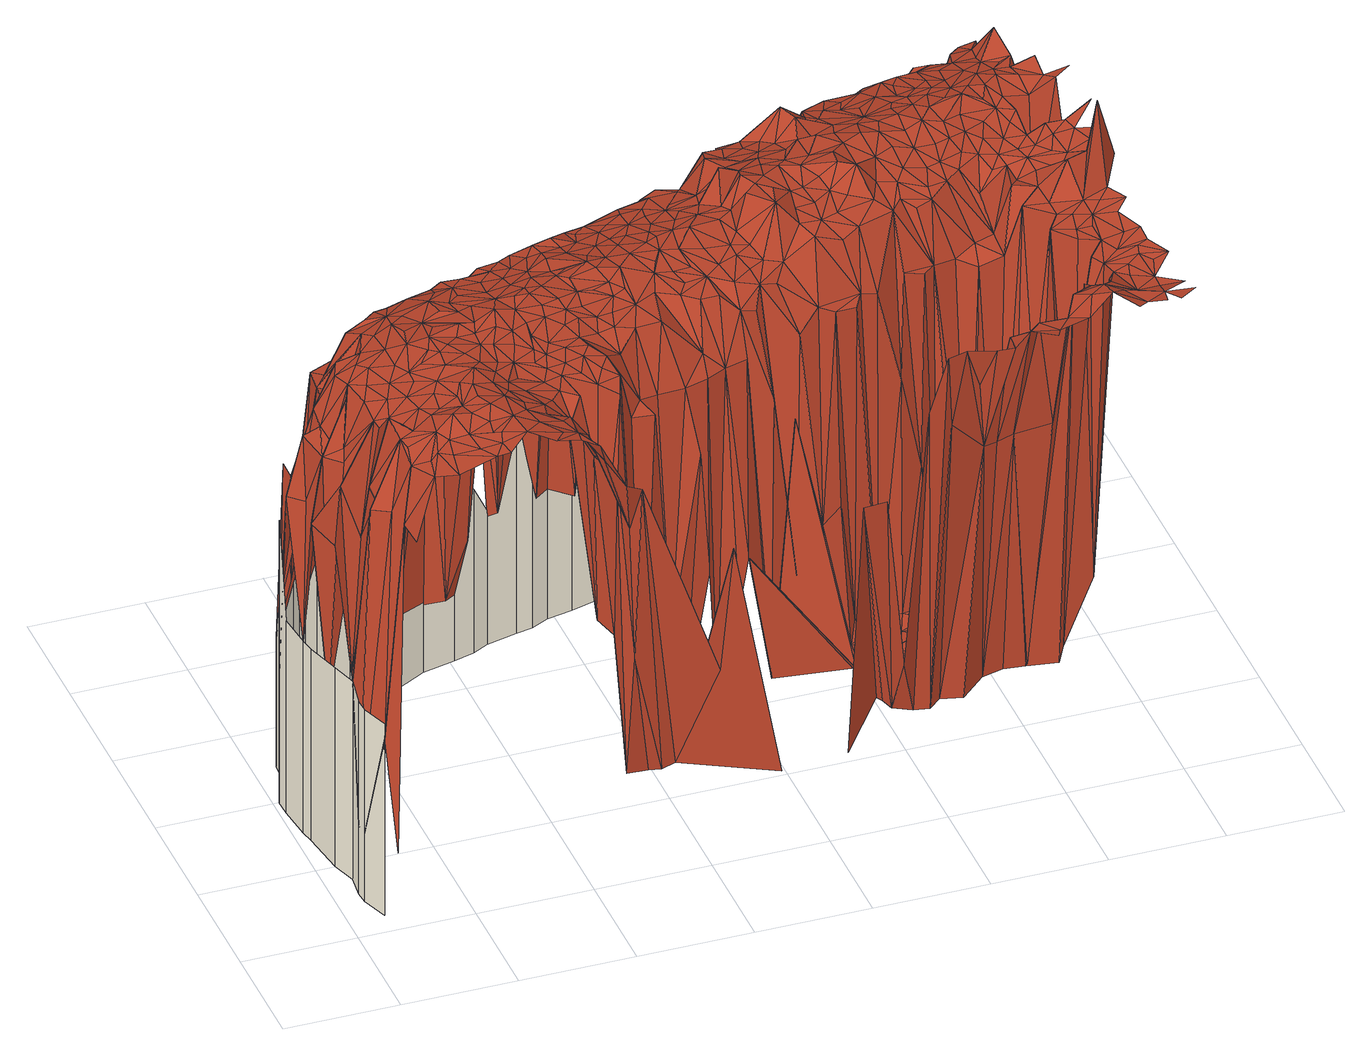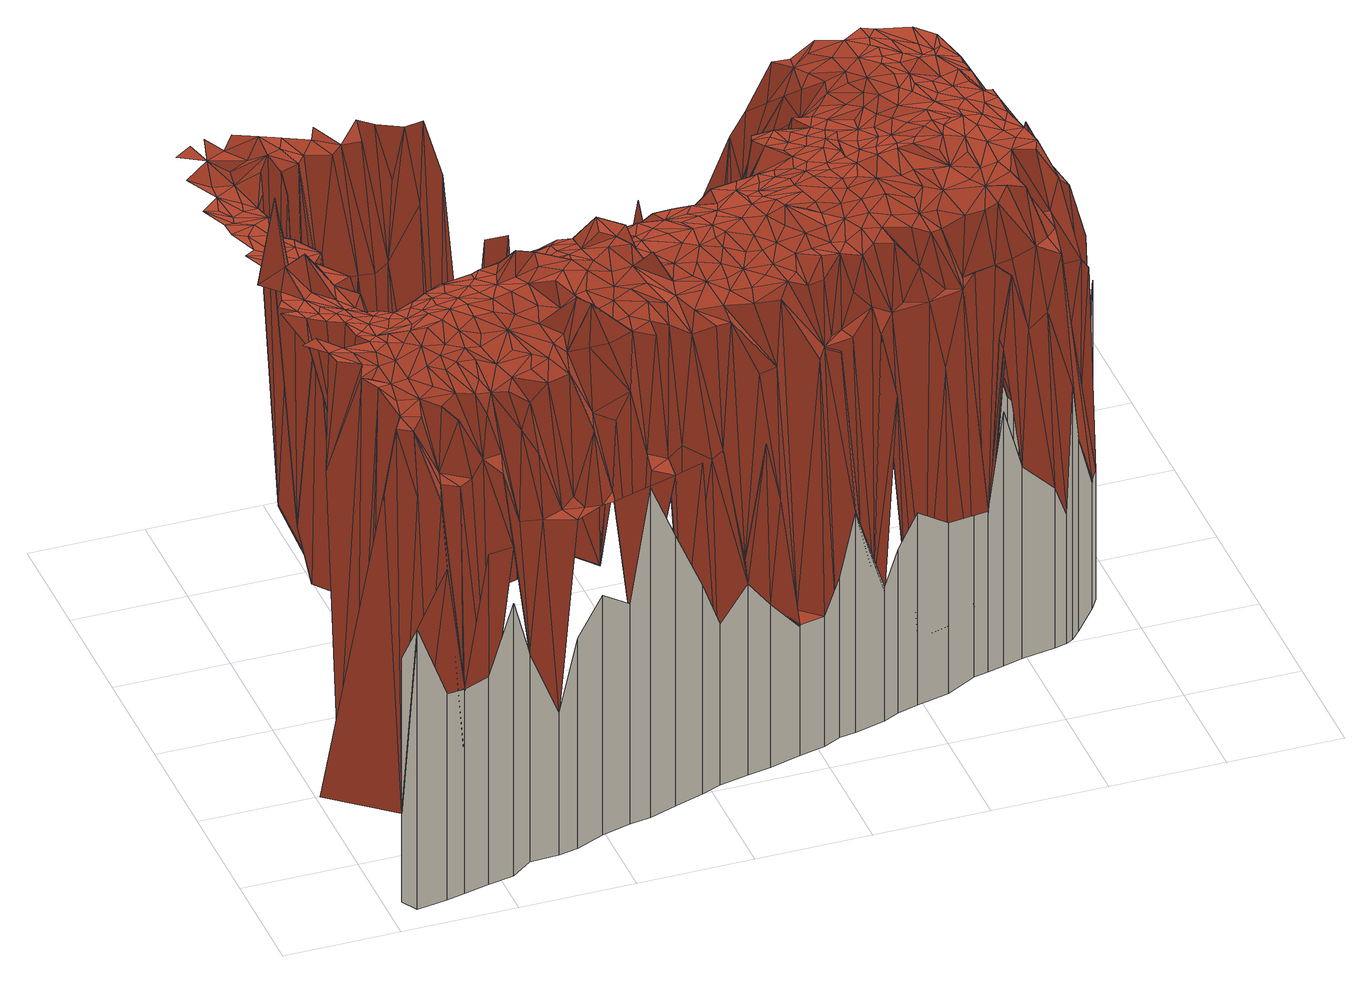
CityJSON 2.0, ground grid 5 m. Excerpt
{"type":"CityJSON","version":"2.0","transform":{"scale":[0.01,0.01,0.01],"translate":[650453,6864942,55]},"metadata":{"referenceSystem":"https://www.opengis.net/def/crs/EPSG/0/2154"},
"CityObjects":{
"building1":{"type":"Building","geometry":[{"type":"MultiSurface","lod":"2","boundaries":[[[0,1,2,3]],[[1,4,5,2]],[[6,7,8]],[[7,9,8]],[[4,10,11,5]],[[6,12,13]],[[10,14,15,11]],[[11,9,16]],[[11,17,18]],[[14,19,20,15]],[[7,6,13]],[[9,7,21]],[[22,23,18]],[[17,22,18]],[[9,21,16]],[[19,24,25,20]],[[26,17,11]],[[26,11,16]],[[23,22,27]],[[24,28,29,25]],[[23,30,31]],[[30,23,27]],[[32,33,31]],[[22,17,34]],[[28,35,36,29]],[[17,26,34]],[[30,32,31]],[[37,7,13]],[[7,37,21]],[[33,38,39]],[[40,41,13]],[[32,42,33]],[[43,30,27]],[[35,44,45,36]],[[26,46,34]],[[22,47,27]],[[42,38,33]],[[48,26,16]],[[21,48,16]],[[30,42,32]],[[47,22,34]],[[41,37,13]],[[26,48,46]],[[47,43,27]],[[30,43,49]],[[42,30,50]],[[37,48,21]],[[38,42,50]],[[44,51,52,45]],[[50,30,53]],[[38,54,55]],[[46,56,34]],[[54,38,57]],[[58,30,49]],[[30,58,53]],[[37,41,59]],[[43,47,49]],[[60,47,34]],[[38,50,57]],[[48,37,61]],[[56,60,34]],[[48,56,46]],[[41,62,59]],[[55,54,63]],[[51,64,65,52]],[[62,41,66]],[[67,50,53]],[[47,68,49]],[[37,69,61]],[[69,37,59]],[[60,56,47]],[[67,58,49]],[[58,67,53]],[[50,70,57]],[[55,63,65]],[[68,67,49]],[[69,48,61]],[[71,54,57]],[[56,48,72]],[[67,70,50]],[[54,73,63]],[[73,54,74]],[[64,75,76,65]],[[62,69,59]],[[77,62,66]],[[54,71,74]],[[72,48,69]],[[47,56,78]],[[56,72,79]],[[47,78,68]],[[70,80,57]],[[67,68,81]],[[80,71,57]],[[82,62,77]],[[63,83,65]],[[84,56,79]],[[65,83,85]],[[68,78,81]],[[82,69,62]],[[72,84,79]],[[70,67,86]],[[87,77,66]],[[71,73,74]],[[88,72,69]],[[56,89,78]],[[73,83,63]],[[90,67,81]],[[89,56,84]],[[88,84,72]],[[82,77,91]],[[78,92,81]],[[86,67,90]],[[71,83,73]],[[83,93,85]],[[80,70,94]],[[82,95,69]],[[75,96,97,76]],[[70,86,94]],[[77,87,91]],[[78,89,92]],[[95,88,69]],[[92,90,81]],[[71,80,94]],[[93,98,85]],[[99,82,91]],[[82,99,95]],[[71,100,83]],[[98,97,85]],[[84,88,101]],[[100,71,94]],[[83,98,93]],[[89,84,102]],[[89,103,92]],[[90,92,104]],[[105,86,90]],[[87,106,91]],[[106,99,91]],[[102,84,101]],[[107,88,95]],[[98,83,108]],[[88,107,101]],[[86,105,94]],[[95,99,109]],[[103,110,92]],[[106,87,111]],[[92,110,104]],[[100,112,83]],[[105,90,104]],[[83,112,108]],[[103,89,113]],[[96,114,115,97]],[[113,89,102]],[[99,106,116]],[[107,95,109]],[[112,100,94]],[[117,99,116]],[[99,117,118]],[[99,118,109]],[[119,102,101]],[[98,120,97]],[[107,119,101]],[[97,120,115]],[[121,98,108]],[[110,103,113]],[[105,122,94]],[[112,123,108]],[[122,112,94]],[[124,106,111]],[[114,125,126,115]],[[119,113,102]],[[123,121,108]],[[110,127,104]],[[121,120,98]],[[115,120,126]],[[128,107,109]],[[127,105,104]],[[106,124,116]],[[118,128,109]],[[119,107,129]],[[130,117,116]],[[118,117,130]],[[110,113,131]],[[113,119,129]],[[132,110,131]],[[107,128,133]],[[110,132,134]],[[120,135,126]],[[125,136,135,126]],[[123,137,121]],[[138,107,133]],[[127,110,134]],[[107,138,129]],[[139,122,105]],[[128,118,130]],[[124,130,116]],[[112,140,123]],[[127,139,105]],[[140,112,122]],[[120,121,141]],[[120,141,135]],[[142,132,131]],[[143,113,129]],[[123,140,137]],[[132,142,134]],[[128,144,133]],[[113,143,131]],[[137,145,121]],[[144,138,133]],[[144,128,130]],[[139,127,146]],[[147,127,134]],[[139,140,122]],[[138,143,129]],[[130,124,148]],[[141,121,149]],[[121,145,149]],[[142,147,134]],[[127,150,146]],[[140,145,137]],[[151,142,131]],[[138,144,152]],[[153,144,130]],[[136,154,155,135]],[[135,141,155]],[[156,124,157]],[[147,150,127]],[[153,130,148]],[[143,138,152]],[[147,142,158]],[[124,156,148]],[[150,139,146]],[[143,159,131]],[[140,139,160]],[[158,142,151]],[[159,151,131]],[[144,161,152]],[[162,141,149]],[[144,153,163]],[[139,150,160]],[[145,162,149]],[[145,140,164]],[[161,144,163]],[[147,158,165]],[[141,166,155]],[[150,147,167]],[[162,166,141]],[[168,143,152]],[[169,153,148]],[[161,170,152]],[[145,164,162]],[[168,159,143]],[[171,156,157]],[[167,147,172]],[[156,171,148]],[[170,168,152]],[[173,158,151]],[[153,174,163]],[[172,147,165]],[[175,171,157]],[[140,160,176]],[[174,161,163]],[[153,169,177]],[[158,173,165]],[[164,140,178]],[[150,167,172]],[[159,173,151]],[[174,153,177]],[[166,179,155]],[[171,169,148]],[[170,161,180]],[[160,150,176]],[[159,168,181]],[[161,174,180]],[[154,182,183,155]],[[162,184,166]],[[179,166,185]],[[173,159,181]],[[140,176,178]],[[166,184,185]],[[186,172,165]],[[187,168,170]],[[173,186,165]],[[164,188,162]],[[150,172,189]],[[171,175,190]],[[176,150,191]],[[177,169,192]],[[150,193,191]],[[169,171,192]],[[168,187,181]],[[187,170,194]],[[170,180,195]],[[174,196,180]],[[184,162,197]],[[184,179,185]],[[193,150,189]],[[198,173,181]],[[199,174,177]],[[188,164,178]],[[194,170,195]],[[172,186,189]],[[162,188,197]],[[199,177,192]],[[200,171,190]],[[171,201,192]],[[187,198,181]],[[193,176,191]],[[186,173,202]],[[182,203,204,183]],[[174,199,196]],[[179,184,204]],[[201,171,200]],[[173,198,202]],[[196,205,180]],[[187,194,195]],[[176,206,178]],[[180,205,195]],[[193,207,176]],[[201,199,192]],[[198,187,208]],[[209,184,197]],[[210,200,190]],[[189,186,211]],[[212,193,189]],[[184,209,204]],[[199,205,196]],[[188,209,197]],[[213,188,178]],[[186,202,211]],[[193,212,207]],[[206,213,178]],[[214,187,195]],[[199,201,215]],[[198,216,202]],[[207,217,176]],[[216,198,208]],[[187,214,218]],[[203,219,220,204]],[[212,189,211]],[[187,221,208]],[[217,206,176]],[[201,200,222]],[[221,187,218]],[[209,223,204]],[[213,209,188]],[[205,224,195]],[[205,199,225]],[[201,226,215]],[[200,210,222]],[[227,199,215]],[[224,214,195]],[[202,216,211]],[[217,207,228]],[[226,201,222]],[[199,227,225]],[[221,216,208]],[[212,229,207]],[[217,213,206]],[[224,205,225]],[[214,230,218]],[[207,229,228]],[[209,213,231]],[[230,221,218]],[[226,227,215]],[[229,212,211]],[[232,209,231]],[[210,233,222]],[[209,234,223]],[[213,217,231]],[[216,235,211]],[[214,224,236]],[[216,221,237]],[[230,214,236]],[[221,230,238]],[[227,239,225]],[[239,224,225]],[[240,217,228]],[[209,232,241]],[[242,226,222]],[[227,226,243]],[[221,238,237]],[[235,229,211]],[[235,216,237]],[[229,240,228]],[[233,242,222]],[[238,230,244]],[[217,245,231]],[[219,246,247,220]],[[224,248,236]],[[239,227,243]],[[226,242,249]],[[234,209,241]],[[250,232,231]],[[226,249,243]],[[224,239,251]],[[223,234,252]],[[248,224,251]],[[253,230,236]],[[230,253,244]],[[217,240,254]],[[245,217,254]],[[245,250,231]],[[229,235,255]],[[238,256,237]],[[232,250,241]],[[256,238,244]],[[256,235,237]],[[248,257,236]],[[240,229,258]],[[259,239,243]],[[257,253,236]],[[249,242,260]],[[257,248,251]],[[251,239,259]],[[249,261,243]],[[242,233,262]],[[235,263,255]],[[264,229,255]],[[253,265,244]],[[235,256,266]],[[240,267,254]],[[268,234,241]],[[234,268,252]],[[269,256,244]],[[270,250,245]],[[270,245,254]],[[263,235,266]],[[257,251,271]],[[229,264,258]],[[261,249,260]],[[267,240,258]],[[250,272,241]],[[253,257,273]],[[265,269,244]],[[242,262,260]],[[263,264,255]],[[251,274,271]],[[274,251,259]],[[275,259,243]],[[261,275,243]],[[265,253,273]],[[267,270,254]],[[250,270,276]],[[272,250,276]],[[277,257,271]],[[256,278,266]],[[233,279,262]],[[257,277,273]],[[268,280,252]],[[278,256,269]],[[281,268,241]],[[246,282,283,247]],[[275,261,260]],[[284,263,266]],[[274,277,271]],[[272,281,241]],[[264,263,285]],[[279,233,286]],[[277,265,273]],[[275,274,259]],[[264,287,258]],[[262,275,260]],[[265,288,269]],[[270,267,289]],[[290,267,258]],[[278,284,266]],[[270,291,276]],[[263,284,285]],[[288,278,269]],[[281,272,276]],[[287,264,285]],[[280,268,292]],[[268,281,292]],[[287,290,258]],[[274,275,293]],[[294,277,274]],[[291,270,289]],[[288,265,295]],[[291,281,276]],[[265,277,296]],[[279,275,262]],[[267,290,289]],[[294,274,293]],[[275,279,297]],[[265,296,295]],[[278,298,284]],[[278,288,299]],[[284,298,285]],[[300,287,285]],[[299,288,295]],[[278,299,301]],[[302,291,289]],[[277,294,303]],[[304,280,292]],[[298,278,301]],[[302,281,291]],[[305,279,286]],[[275,306,293]],[[290,287,307]],[[281,308,292]],[[277,303,296]],[[290,309,289]],[[282,310,311,283]],[[298,300,285]],[[307,287,300]],[[306,294,293]],[[312,281,302]],[[309,302,289]],[[296,313,295]],[[314,275,297]],[[313,299,295]],[[308,304,292]],[[281,312,308]],[[279,314,297]],[[290,307,315]],[[300,298,316]],[[303,294,306]],[[290,317,309]],[[275,314,306]],[[307,300,318]],[[299,313,319]],[[299,320,301]],[[320,298,301]],[[317,290,315]],[[312,302,321]],[[322,313,296]],[[303,322,296]],[[323,302,309]],[[312,324,308]],[[325,300,316]],[[324,304,308]],[[305,326,279]],[[298,327,316]],[[310,328,329,311]],[[320,299,319]],[[302,323,321]],[[298,320,330]],[[300,325,318]],[[314,303,306]],[[307,325,315]],[[317,323,309]],[[325,307,318]],[[327,298,330]],[[304,324,331]],[[314,279,332]],[[322,303,333]],[[313,334,319]],[[335,312,321]],[[303,314,333]],[[324,312,336]],[[337,317,315]],[[338,325,316]],[[334,313,322]],[[327,338,316]],[[320,327,330]],[[312,335,336]],[[325,337,315]],[[323,335,321]],[[323,317,339]],[[334,320,319]],[[317,337,339]],[[340,324,336]],[[279,341,332]],[[324,342,331]],[[343,322,333]],[[323,339,344]],[[327,320,345]],[[337,325,346]],[[320,334,345]],[[323,344,347]],[[314,348,333]],[[334,322,343]],[[335,323,349]],[[328,350,342,329]],[[351,325,338]],[[324,340,342]],[[338,327,352]],[[349,323,347]],[[325,351,346]],[[327,345,352]],[[339,337,353]],[[354,314,332]],[[348,343,333]],[[345,334,352]],[[344,339,353]],[[351,338,352]],[[355,337,346]],[[335,356,336]],[[356,340,336]],[[314,354,348]],[[342,340,357]],[[337,355,353]],[[334,343,358]],[[344,359,347]],[[356,335,349]],[[351,355,346]],[[359,344,353]],[[340,356,357]],[[356,349,347]],[[334,360,352]],[[341,354,332]],[[361,351,352]],[[356,342,357]],[[359,356,347]],[[360,334,358]],[[354,341,348]],[[350,362,363,342]],[[364,359,353]],[[365,343,348]],[[351,366,355]],[[356,367,342]],[[343,365,358]],[[366,351,361]],[[355,368,353]],[[360,361,352]],[[368,364,353]],[[348,341,369]],[[370,356,359]],[[370,359,364]],[[355,366,371]],[[356,372,367]],[[365,348,369]],[[368,355,371]],[[373,360,358]],[[341,374,369]],[[368,370,364]],[[365,373,358]],[[361,360,375]],[[362,376,377,363]],[[356,378,372]],[[367,372,377]],[[379,366,361]],[[356,370,378]],[[366,380,371]],[[360,373,381]],[[382,361,375]],[[370,368,383]],[[374,384,369]],[[360,382,375]],[[373,365,385]],[[366,379,380]],[[382,379,361]],[[384,365,369]],[[386,360,381]],[[387,368,371]],[[382,360,386]],[[372,388,377]],[[372,378,388]],[[389,384,374]],[[380,387,371]],[[365,384,385]],[[368,387,383]],[[390,370,383]],[[373,391,381]],[[391,373,385]],[[379,392,380]],[[379,382,393]],[[378,370,394]],[[382,386,395]],[[376,396,397,377]],[[388,398,377]],[[391,386,381]],[[392,387,380]],[[384,389,399]],[[385,384,400]],[[392,379,393]],[[378,401,388]],[[387,390,383]],[[370,390,394]],[[386,391,395]],[[402,382,395]],[[391,385,400]],[[382,403,393]],[[404,384,399]],[[401,378,394]],[[382,402,403]],[[387,392,405]],[[391,402,395]],[[388,406,398]],[[403,392,393]],[[384,407,400]],[[401,406,388]],[[407,384,404]],[[392,403,405]],[[387,405,408]],[[387,409,390]],[[407,391,400]],[[402,391,410]],[[409,387,408]],[[411,404,399]],[[390,409,394]],[[403,402,412]],[[406,401,413]],[[391,407,414]],[[415,402,410]],[[412,402,415]],[[398,406,416]],[[405,403,417]],[[391,414,410]],[[396,418,416,397]],[[419,401,394]],[[407,404,420]],[[405,421,408]],[[404,411,420]],[[401,422,413]],[[421,405,417]],[[421,409,408]],[[409,419,394]],[[416,406,423]],[[406,413,424]],[[407,425,414]],[[422,401,419]],[[426,407,420]],[[427,428,429]],[[403,412,430]],[[403,430,417]],[[414,431,410]],[[432,415,410]],[[407,426,433]],[[406,424,423]],[[432,412,415]],[[411,426,420]],[[425,407,433]],[[409,421,419]],[[434,411,399]],[[435,421,417]],[[413,422,424]],[[431,414,436]],[[431,432,410]],[[414,425,436]],[[430,435,417]],[[426,425,433]],[[437,438,429]],[[439,416,423]],[[426,411,440]],[[412,432,441]],[[430,412,441]],[[424,439,423]],[[411,442,440]],[[421,435,443]],[[418,444,439,416]],[[419,421,445]],[[421,446,445]],[[425,426,440]],[[422,419,445]],[[421,447,446]],[[448,434,399]],[[435,430,443]],[[449,427,429]],[[450,431,436]],[[438,449,429]],[[432,431,451]],[[425,450,436]],[[411,434,442]],[[422,452,424]],[[432,453,441]],[[439,424,454]],[[455,422,445]],[[438,437,456]],[[447,421,443]],[[453,432,451]],[[431,450,451]],[[452,422,455]],[[424,452,454]],[[457,425,440]],[[458,430,441]],[[459,425,457]],[[446,447,445]],[[430,460,443]],[[425,459,461]],[[450,425,461]],[[452,439,454]],[[453,458,441]],[[458,460,430]],[[442,462,440]],[[463,455,445]],[[458,453,464]],[[442,434,465]],[[463,452,455]],[[466,438,456]],[[467,453,451]],[[460,468,443]],[[462,442,465]],[[462,457,440]],[[450,467,451]],[[447,463,445]],[[439,452,469]],[[444,470,471,439]],[[472,466,456]],[[427,449,473]],[[453,467,464]],[[449,438,473]],[[459,457,474]],[[467,450,461]],[[460,458,475]],[[476,447,443]],[[427,477,448]],[[439,469,478]],[[461,459,474]],[[452,463,469]],[[438,466,473]],[[479,458,464]],[[468,476,443]],[[477,434,448]],[[434,480,465]],[[457,462,474]],[[463,447,481]],[[460,476,468]],[[458,479,475]],[[467,479,464]],[[472,482,466]],[[483,427,473]],[[476,460,475]],[[480,434,484]],[[477,427,483]],[[485,462,465]],[[434,477,484]],[[480,485,465]],[[466,482,473]],[[481,447,486]],[[447,476,486]],[[472,487,482]],[[467,461,488]],[[479,467,489]],[[469,463,490]],[[491,461,474]],[[462,485,492]],[[462,493,474]],[[479,494,475]],[[495,463,481]],[[482,496,473]],[[485,480,497]],[[493,462,492]],[[494,476,475]],[[461,491,488]],[[470,498,499,471]],[[482,487,500]],[[501,480,484]],[[496,483,473]],[[477,502,484]],[[469,503,478]],[[502,477,483]],[[463,495,490]],[[480,501,497]],[[467,504,489]],[[504,479,489]],[[482,500,505]],[[504,467,488]],[[506,481,486]],[[487,507,500]],[[496,482,505]],[[479,504,494]],[[508,495,481]],[[485,509,492]],[[503,510,478]],[[511,485,497]],[[502,501,484]],[[506,508,481]],[[476,494,512]],[[476,513,486]],[[503,469,490]],[[483,496,514]],[[509,493,492]],[[515,504,488]],[[511,509,485]],[[516,502,483]],[[491,517,488]],[[517,515,488]],[[493,518,474]],[[513,506,486]],[[495,508,519]],[[518,491,474]],[[516,483,514]],[[520,496,505]],[[513,476,512]],[[501,521,497]],[[521,511,497]],[[495,522,490]],[[504,523,494]],[[494,523,512]],[[496,520,514]],[[493,509,524]],[[500,525,505]],[[522,495,519]],[[502,526,501]],[[504,515,527]],[[507,525,500]],[[506,528,508]],[[522,503,490]],[[515,517,527]],[[508,529,519]],[[509,511,530]],[[531,520,505]],[[502,516,526]],[[532,517,491]],[[498,533,534,499]],[[510,503,535]],[[521,501,536]],[[537,522,519]],[[511,521,530]],[[518,493,524]],[[523,504,538]],[[507,539,540]],[[513,528,506]],[[538,504,527]],[[528,529,508]],[[525,531,505]],[[518,532,491]],[[523,541,512]],[[541,513,512]],[[520,542,514]],[[525,507,540]],[[509,543,524]],[[544,537,519]],[[503,522,535]],[[543,509,530]],[[522,537,545]],[[501,546,536]],[[526,546,501]],[[547,516,514]],[[548,523,538]],[[529,544,519]],[[526,516,549]],[[521,550,530]],[[550,521,536]],[[523,548,541]],[[539,525,540]],[[517,551,527]],[[543,518,524]],[[520,552,542]],[[537,544,545]],[[542,547,514]],[[517,532,553]],[[551,538,527]],[[528,513,554]],[[522,555,535]],[[513,541,554]],[[551,517,556]],[[557,520,531]],[[550,543,530]],[[556,517,553]],[[516,547,549]],[[525,539,558]],[[555,522,545]],[[548,538,559]],[[529,528,560]],[[546,550,536]],[[532,518,553]],[[544,529,560]],[[520,557,552]],[[538,551,559]],[[525,557,531]],[[518,543,561]],[[552,547,542]],[[562,526,549]],[[548,563,541]],[[562,546,526]],[[564,525,558]],[[565,528,554]],[[528,565,560]],[[518,561,553]],[[544,566,545]],[[543,550,567]],[[551,556,568]],[[533,569,570,534]],[[547,562,549]],[[571,548,559]],[[541,572,554]],[[550,546,573]],[[574,525,564]],[[557,547,552]],[[555,575,535]],[[563,572,541]],[[557,525,574]],[[575,555,545]],[[551,571,559]],[[543,576,561]],[[577,544,560]],[[546,562,578]],[[563,548,579]],[[575,580,535]],[[566,544,581]],[[582,556,553]],[[566,575,545]],[[583,564,558]],[[572,565,554]],[[576,543,567]],[[548,571,579]],[[550,584,567]],[[565,577,560]],[[556,582,568]],[[584,550,573]],[[562,547,585]],[[581,544,577]],[[583,574,564]],[[586,551,568]],[[587,546,578]],[[546,587,573]],[[571,551,586]],[[547,557,588]],[[557,574,589]],[[561,590,553]],[[572,563,591]],[[565,572,592]],[[562,593,578]],[[585,547,588]],[[577,565,592]],[[574,583,589]],[[593,562,585]],[[575,566,594]],[[576,590,561]],[[582,586,568]],[[587,584,573]],[[595,557,589]],[[566,581,596]],[[557,595,588]],[[590,582,553]],[[597,563,579]],[[563,597,591]],[[598,576,567]],[[587,578,599]],[[600,572,591]],[[569,601,602,570]],[[578,593,599]],[[571,603,579]],[[572,600,592]],[[584,604,567]],[[571,586,603]],[[593,585,588]],[[581,577,596]],[[589,583,605]],[[580,575,606]],[[566,607,594]],[[584,587,608]],[[607,566,596]],[[604,598,567]],[[590,576,609]],[[610,575,594]],[[576,598,609]],[[586,582,611]],[[583,612,613]],[[597,600,591]],[[603,597,579]],[[583,613,605]],[[584,608,604]],[[614,595,589]],[[615,577,592]],[[616,593,588]],[[617,587,599]],[[595,614,588]],[[593,617,599]],[[582,590,611]],[[575,610,606]],[[577,615,596]],[[614,589,618]],[[600,619,592]],[[607,610,594]],[[603,586,620]],[[608,587,621]],[[622,589,605]],[[600,597,623]],[[586,611,620]],[[614,616,588]],[[589,622,618]],[[598,624,609]],[[593,625,617]],[[621,587,617]],[[626,615,592]],[[593,616,625]],[[619,626,592]],[[597,603,620]],[[615,607,596]],[[627,590,609]],[[605,613,628]],[[590,629,611]],[[619,600,623]],[[630,610,607]],[[604,608,631]],[[601,632,633,602]],[[598,604,631]],[[629,590,634]],[[597,635,623]],[[624,598,636]],[[622,614,618]],[[624,627,609]],[[590,627,634]],[[622,605,628]],[[611,629,620]],[[637,608,621]],[[635,597,620]],[[606,610,638]],[[610,630,638]],[[616,614,639]],[[640,615,626]],[[608,637,631]],[[630,607,641]],[[607,615,641]],[[619,640,626]],[[613,642,628]],[[598,643,636]],[[643,598,631]],[[627,624,636]],[[627,644,634]],[[625,645,617]],[[646,619,623]],[[635,646,623]],[[645,621,617]],[[616,645,625]],[[615,640,641]],[[639,614,647]],[[648,629,634]],[[649,614,622]],[[629,650,620]],[[644,648,634]],[[643,627,636]],[[651,635,620]],[[647,614,652]],[[630,653,638]],[[649,622,628]],[[654,637,621]],[[616,639,655]],[[656,630,641]],[[627,648,644]],[[614,649,652]],[[640,657,641]],[[650,658,620]],[[637,654,631]],[[659,640,619]],[[629,660,650]],[[642,661,628]],[[651,646,635]],[[653,630,656]],[[658,651,620]],[[654,643,631]],[[648,660,629]],[[645,616,655]],[[654,621,662]],[[646,659,619]],[[663,627,643]],[[661,649,628]],[[621,645,662]],[[640,659,657]],[[664,639,647]],[[648,627,665]],[[654,663,643]],[[653,666,638]],[[657,667,641]],[[632,668,669,633]],[[627,663,670]],[[665,627,670]],[[667,656,641]],[[664,647,652]],[[671,646,651]],[[639,664,655]],[[672,658,650]],[[660,673,650]],[[642,674,661]],[[649,664,652]],[[663,654,675]],[[659,646,671]],[[659,676,657]],[[672,651,658]],[[677,653,656]],[[660,648,678]],[[657,676,679]],[[673,672,650]],[[654,680,675]],[[681,649,661]],[[680,654,662]],[[667,657,679]],[[671,651,682]],[[667,677,656]],[[653,677,666]],[[645,683,662]],[[664,649,684]],[[680,663,675]],[[651,672,682]],[[663,685,670]],[[676,659,686]],[[660,678,673]],[[683,645,687]],[[685,665,670]],[[648,665,688]],[[649,681,684]],[[689,645,655]],[[674,681,661]],[[659,671,690]],[[645,689,687]],[[683,680,662]],[[664,689,655]],[[678,648,688]],[[691,672,673]],[[690,671,682]],[[685,663,692]],[[663,680,693]],[[694,664,684]],[[678,691,673]],[[689,683,687]],[[665,685,688]],[[677,667,695]],[[676,696,679]],[[692,663,693]],[[676,686,697]],[[696,667,679]],[[686,659,697]],[[698,659,690]],[[668,699,700,669]],[[681,674,701]],[[672,702,682]],[[680,683,703]],[[677,704,666]],[[672,691,705]],[[706,664,694]],[[681,706,684]],[[667,696,695]],[[674,707,708]],[[689,664,709]],[[659,698,710]],[[711,677,695]],[[706,694,684]],[[702,690,682]],[[691,678,712]],[[696,676,697]],[[702,672,705]],[[683,689,713]],[[704,700,666]],[[701,674,708]],[[703,683,713]],[[659,710,697]],[[664,706,709]],[[714,685,692]],[[704,677,711]],[[706,681,715]],[[685,714,688]],[[716,678,688]],[[680,717,693]],[[717,680,703]],[[718,681,701]],[[698,690,719]],[[678,716,712]],[[715,681,720]],[[691,721,705]],[[722,692,693]],[[723,711,695]],[[690,702,719]],[[724,691,712]],[[689,725,713]],[[725,689,709]],[[706,715,726]],[[696,727,695]],[[721,702,705]],[[710,698,719]],[[723,704,711]],[[717,703,713]],[[714,716,688]],[[721,691,724]],[[681,718,720]],[[722,714,692]],[[727,723,695]],[[717,728,693]],[[704,729,700]],[[728,722,693]],[[716,730,712]],[[715,731,726]],[[732,701,708]],[[706,733,709]],[[699,734,729,700]],[[710,735,697]],[[725,717,713]],[[702,736,719]],[[702,721,737]],[[731,706,726]],[[738,696,697]],[[739,725,709]],[[735,710,719]],[[704,723,740]],[[736,702,737]],[[731,715,720]],[[732,718,701]],[[730,741,712]],[[735,742,697]],[[696,738,727]],[[741,724,712]],[[733,739,709]],[[743,732,708]],[[731,733,706]],[[716,714,744]],[[738,723,727]],[[729,704,740]],[[742,738,697]],[[717,725,745]],[[746,721,724]],[[718,732,720]],[[723,738,740]],[[717,747,728]],[[721,746,737]],[[736,748,719]],[[747,722,728]],[[748,735,719]],[[716,749,730]],[[750,731,720]],[[741,730,751]],[[714,722,752]],[[725,739,753]],[[741,746,724]],[[754,717,745]],[[742,735,755]],[[756,738,742]],[[745,725,753]],[[714,752,744]],[[738,757,740]],[[733,731,758]],[[739,733,753]],[[732,759,720]],[[730,749,751]],[[756,742,755]],[[749,716,744]],[[731,750,758]],[[722,747,760]],[[746,761,737]],[[762,729,740]],[[748,736,763]],[[764,736,737]],[[747,717,765]],[[717,754,765]],[[766,750,720]],[[757,762,740]],[[754,745,753]],[[752,722,760]],[[767,735,748]],[[757,738,768]],[[759,766,720]],[[746,741,769]],[[770,741,751]],[[735,767,755]],[[771,738,756]],[[733,772,753]],[[773,732,774]],[[736,764,763]],[[734,775,776,729]],[[750,766,758]],[[761,764,737]],[[771,756,755]],[[777,733,758]],[[752,778,744]],[[778,749,744]],[[741,770,769]],[[738,771,768]],[[729,762,779]],[[749,770,751]],[[754,753,780]],[[759,732,781]],[[772,733,782]],[[746,783,761]],[[784,748,763]],[[783,746,769]],[[785,757,768]],[[757,785,762]],[[754,786,765]],[[747,787,760]],[[788,771,755]],[[766,777,758]],[[782,733,777]],[[767,788,755]],[[786,754,780]],[[784,767,748]],[[787,747,765]],[[766,759,781]],[[789,778,752]],[[753,786,780]],[[790,752,760]],[[753,772,791]],[[771,785,768]],[[770,792,769]],[[764,784,763]],[[793,749,778]],[[793,770,749]],[[762,785,779]],[[777,766,794]],[[795,771,788]],[[792,783,769]],[[786,753,791]],[[793,778,789]],[[786,787,765]],[[785,771,795]],[[787,790,760]],[[790,789,752]],[[788,767,796]],[[767,784,796]],[[792,770,797]],[[798,764,761]],[[770,793,797]],[[783,798,761]],[[772,782,799]],[[785,800,779]],[[766,801,794]],[[784,764,802]],[[795,788,796]],[[772,803,791]],[[801,777,794]],[[801,782,777]],[[775,804,805,776]],[[803,772,799]],[[792,798,783]],[[793,789,806]],[[764,807,802]],[[787,786,808]],[[779,800,809]],[[810,786,791]],[[789,790,806]],[[785,811,800]],[[798,807,764]],[[793,812,797]],[[785,795,813]],[[814,792,797]],[[795,796,815]],[[782,801,799]],[[811,785,816]],[[784,817,796]],[[798,792,818]],[[803,810,791]],[[819,784,802]],[[785,813,816]],[[790,787,820]],[[792,814,818]],[[812,814,797]],[[812,793,821]],[[807,822,802]],[[786,823,808]],[[823,786,810]],[[824,787,808]],[[825,793,806]],[[790,820,806]],[[807,798,822]],[[800,811,826]],[[796,817,815]],[[827,795,815]],[[793,825,821]],[[817,784,819]],[[828,787,824]],[[813,795,827]],[[822,819,802]],[[787,828,820]],[[829,798,818]],[[830,811,816]],[[814,829,818]],[[822,798,831]],[[800,832,809]],[[823,824,808]],[[820,825,806]],[[813,830,816]],[[814,812,833]],[[834,812,821]],[[798,829,831]],[[811,830,826]],[[832,800,826]],[[817,827,815]],[[825,834,821]],[[812,834,833]],[[835,822,831]],[[804,836,832,805]],[[819,822,835]],[[814,837,829]],[[830,813,827]],[[837,814,833]],[[829,837,831]],[[825,820,838]],[[830,839,826]],[[840,817,819]],[[841,828,824]],[[828,841,820]],[[842,832,826]],[[839,842,826]],[[843,819,835]],[[817,840,827]],[[834,825,844]],[[830,827,845]],[[846,835,831]],[[837,846,831]],[[834,847,833]],[[840,819,843]],[[848,825,838]],[[820,841,838]],[[847,837,833]],[[825,848,844]],[[847,834,844]],[[832,842,849]],[[827,840,850]],[[842,839,849]],[[843,835,851]],[[830,852,839]],[[852,830,845]],[[827,853,845]],[[835,846,851]],[[853,827,850]],[[836,854,855,832]],[[840,843,856]],[[837,847,857]],[[858,843,851]],[[839,852,849]],[[848,859,844]],[[846,837,860]],[[861,832,849]],[[853,852,845]],[[843,858,862]],[[832,861,863]],[[843,862,856]],[[860,837,857]],[[846,864,851]],[[840,865,850]],[[862,840,856]],[[866,847,844]],[[864,858,851]],[[852,861,849]],[[847,866,857]],[[865,853,850]],[[865,840,862]],[[864,846,860]],[[867,852,853]],[[861,852,868]],[[852,867,868]],[[864,869,858]],[[858,870,862]],[[863,861,871]],[[854,872,871,855]],[[869,870,858]],[[865,873,853]],[[873,867,853]],[[861,868,874]],[[875,865,862]],[[876,864,860]],[[868,867,874]],[[864,870,869]],[[871,861,874]],[[877,875,862]],[[870,877,862]],[[867,873,878]],[[867,878,874]],[[875,879,865]],[[879,873,865]],[[872,880,881,871]],[[878,882,874]]],"semantics":{"surfaces":[{"type":"WallSurface"},{"type":"RoofSurface"}],"values":[0,0,1,1,0,1,0,1,1,0,1,1,1,1,1,0,1,1,1,0,1,1,1,1,0,1,1,1,1,1,1,1,1,0,1,1,1,1,1,1,1,1,1,1,1,1,1,1,0,1,1,1,1,1,1,1,1,1,1,1,1,1,1,1,0,1,1,1,1,1,1,1,1,1,1,1,1,1,1,1,1,1,0,1,1,1,1,1,1,1,1,1,1,1,1,1,1,1,1,1,1,1,1,1,1,1,1,1,1,1,1,1,1,1,1,1,0,1,1,1,1,1,1,1,1,1,1,1,1,1,1,1,1,1,1,1,1,1,1,1,1,1,1,1,1,1,1,1,1,1,0,1,1,1,1,1,1,1,1,1,1,1,1,1,1,1,1,1,0,1,1,1,1,1,1,1,1,1,1,1,1,1,1,1,1,1,1,0,1,1,1,1,1,1,1,1,1,1,1,1,1,1,1,1,1,1,1,1,1,1,1,1,1,1,1,1,1,1,1,1,1,1,0,1,1,1,1,1,1,1,1,1,1,1,1,1,1,1,1,1,1,1,1,1,1,1,1,1,1,1,1,1,1,1,1,1,1,1,1,1,1,1,1,1,1,1,1,1,1,1,1,1,1,0,1,1,1,1,1,1,1,1,1,1,1,1,1,1,1,1,1,1,1,1,1,1,1,1,1,1,1,1,1,1,1,1,1,1,0,1,1,1,1,1,1,1,1,1,1,1,1,1,1,1,1,1,1,1,1,1,1,1,1,1,1,1,1,0,1,1,1,1,1,1,1,1,1,1,1,1,1,1,1,1,1,1,1,1,1,1,1,1,1,1,1,1,1,1,1,1,1,1,1,1,1,1,1,1,1,1,1,1,1,1,1,1,1,0,1,1,1,1,1,1,1,1,1,1,1,1,1,1,1,1,1,1,1,1,1,1,1,1,1,1,1,1,1,1,1,1,1,1,1,1,1,1,1,1,1,1,1,1,1,1,1,1,1,1,1,1,1,1,1,1,1,1,1,1,1,1,1,0,1,1,1,1,1,1,1,1,1,1,1,1,1,1,1,1,1,1,1,1,1,1,1,1,1,1,1,1,1,1,1,1,1,1,1,1,1,1,1,1,1,1,1,1,1,1,1,1,1,1,0,1,1,1,1,1,1,1,1,1,1,1,1,1,1,1,1,1,1,1,1,1,1,1,1,1,1,1,1,1,1,0,1,1,1,1,1,1,1,1,1,1,1,1,1,1,1,1,1,1,1,1,1,1,1,1,1,1,1,1,1,1,1,1,1,1,1,1,1,1,1,0,1,1,1,1,1,1,1,1,1,1,1,1,1,1,1,1,1,1,1,1,1,1,1,1,1,1,1,1,1,1,1,1,0,1,1,1,1,1,1,1,1,1,1,1,1,1,1,1,1,1,1,1,1,1,0,1,1,1,1,1,1,1,1,1,1,1,1,1,1,1,1,1,1,1,1,1,1,1,1,1,1,1,1,1,1,0,1,1,1,1,1,1,1,1,1,1,1,1,1,1,1,1,1,1,1,1,1,1,1,1,1,1,1,1,1,1,1,1,1,1,1,1,1,1,1,0,1,1,1,1,1,1,1,1,1,1,1,1,1,1,1,1,1,1,1,1,1,1,1,1,1,1,1,1,1,1,1,1,1,1,1,1,1,1,1,1,0,1,1,1,1,1,1,1,1,1,1,1,1,1,1,1,1,1,1,1,1,1,1,1,1,1,1,1,1,1,1,1,1,1,1,1,1,1,1,1,1,1,1,1,1,1,1,0,1,1,1,1,1,1,1,1,1,1,1,1,1,1,1,1,1,1,1,1,1,1,1,1,1,1,1,1,1,1,1,1,1,1,1,1,1,1,1,1,1,1,1,1,1,1,1,0,1,1,1,1,1,1,1,1,1,1,1,1,1,1,1,1,1,1,1,1,1,1,1,1,1,1,1,1,1,1,1,1,1,1,1,1,1,1,1,1,1,1,1,1,1,1,1,1,1,1,1,1,1,1,1,1,1,1,1,0,1,1,1,1,1,1,1,1,1,1,1,1,1,1,1,1,1,1,1,1,1,1,1,1,1,1,1,1,1,1,1,1,1,1,1,1,1,1,1,1,1,1,1,1,1,1,1,1,1,1,1,1,1,1,1,1,1,1,1,1,1,1,1,1,1,1,1,1,0,1,1,1,1,1,1,1,1,1,1,1,1,1,1,1,1,1,1,1,1,1,1,1,1,1,1,1,1,1,1,1,1,1,1,1,1,1,1,1,1,1,1,1,1,1,1,1,1,1,1,1,1,1,1,1,1,1,0,1,1,1,1,1,1,1,1,1,1,1,1,1,1,1,1,1,1,1,1,1,1,1,1,1,1,1,1,1,1,1,1,1,1,1,1,1,1,1,1,1,1,1,1,1,1,1,1,1,1,1,1,1,1,1,0,1,1,1,1,1,1,1,1,1,1,1,1,1,1,1,1,1,1,1,1,1,1,1,1,1,1,1,1,1,1,1,1,1,1,1,1,1,1,1,1,1,1,1,1,1,1,1,1,1,1,1,1,1,1,1,1,1,1,1,1,1,1,1,1,1,1,1,1,0,1,1,1,1,1,1,1,1,1,1,1,1,1,1,1,1,1,1,1,1,1,1,1,1,1,1,1,1,1,1,1,1,1,1,1,1,1,1,1,1,1,1,1,1,1,1,1,1,1,1,1,1,1,1,1,1,1,1,0,1,1,1,1,1,1,1,1,1,1,1,1,1,1,1,1,1,1,1,1,1,1,1,1,1,1,1,1,1,1,1,1,1,1,1,1,1,1,1,1,1,1,1,1,1,1,1,1,1,1,1,1,1,1,1,1,1,1,1,0,1,1,1,1,1,1,1,1,1,1,1,1,1,1,1,1,1,1,1,1,1,1,1,1,1,1,1,1,1,1,1,1,1,1,1,1,1,1,1,1,1,1,1,1,1,1,1,1,1,1,1,1,1,1,1,1,1,1,1,1,1,1,1,1,1,1,1,1,1,1,1,1,0,1,1,1,1,1,1,1,1,1,1,1,1,1,1,1,1,1,1,1,1,1,1,1,1,1,1,1,1,1,1,1,1,1,1,1,1,1,1,1,1,1,1,1,1,1,1,1,1,1,1,1,1,1,1,1,1,1,1,1,1,1,0,1,1,1,1,1,1,1,1,1,1,1,1,1,1,1,1,1,1,1,1,1,1,1,1,1,1,1,1,1,1,1,1,1,1,1,1,1,1,1,1,1,1,1,1,1,1,1,1,1,1,1,1,1,1,1,1,1,1,0,1,1,1,1,1,1,1,1,1,1,1,1,1,1,1,1,1,1,1,1,1,1,1,1,1,1,1,1,1,1,1,1,1,1,0,1,1,1,1,1,1,1,1,1,1,1,1,1,1,1,1,1,1,1,1,1,1,1,1,1,1,1,1,0,1,1,1,1,1,1,1,1,1,1,1,1,1,1,1,0,1]}}]}
},
"vertices":[
[154,112,22],[111,233,22],[111,233,950],[154,112,949],[107,288,22],[107,288,953],[154,112,880],[195,239,672],[111,233,350],[107,288,356],[119,393,22],[119,393,982],[185,40,365],[261,182,1844],[85,502,22],[85,502,983],[178,352,1826],[139,463,968],[85,502,1574],[57,707,22],[57,707,946],[245,285,1844],[125,559,1818],[57,707,1556],[45,769,22],[45,769,949],[214,384,1841],[107,642,741],[28,921,22],[28,921,952],[123,761,1828],[45,769,948],[85,854,1563],[28,921,1556],[201,524,1575],[25,999,22],[25,999,1391],[319,261,2064],[52,1054,945],[25,999,642],[270,61,1838],[367,119,2091],[100,931,1826],[180,670,1847],[52,1054,22],[52,1054,1229],[217,471,1850],[280,594,2075],[326,411,2093],[201,729,1873],[166,905,1874],[92,1136,22],[92,1136,1097],[179,815,1852],[96,1059,1548],[92,1136,1558],[332,559,2100],[162,979,1909],[233,787,2068],[388,214,2103],[283,536,2075],[336,347,2093],[425,245,2112],[150,1205,942],[102,1244,22],[102,1244,644],[454,70,2114],[262,850,2090],[285,718,2086],[451,334,2150],[239,936,2080],[245,1110,1852],[384,416,2119],[201,1205,1262],[187,1099,1574],[135,1298,22],[135,1298,644],[474,199,2122],[363,664,2115],[365,490,2106],[271,1012,2090],[322,800,2104],[490,289,2132],[261,1213,1838],[451,537,2133],[135,1298,632],[328,937,2113],[621,85,2154],[478,467,2140],[434,633,2130],[363,887,2122],[580,168,2147],[404,752,2125],[226,1311,948],[372,1009,2113],[537,380,2187],[240,1429,22],[240,1429,952],[287,1357,1813],[569,275,2150],[345,1123,1860],[521,492,2144],[534,591,2152],[490,708,2144],[458,840,2143],[459,961,2141],[664,150,2166],[603,446,2169],[317,1275,1848],[617,373,2178],[492,767,2147],[677,77,2166],[425,1145,2106],[570,656,2161],[283,1479,22],[283,1479,1244],[686,213,2175],[656,230,2169],[666,299,2173],[607,516,2169],[364,1409,1582],[389,1344,1866],[458,1087,2124],[388,1219,2071],[775,162,2188],[314,1495,22],[314,1495,646],[543,933,2166],[698,385,2199],[642,588,2182],[763,293,2185],[630,723,2181],[549,786,2163],[672,459,2193],[602,847,2179],[369,1509,795],[369,1509,22],[471,1231,2107],[684,551,2188],[546,1123,2138],[557,1215,2113],[463,1460,1554],[637,807,2187],[730,663,2184],[778,436,2184],[536,1303,2082],[566,1027,2160],[631,922,2186],[854,236,2168],[502,1376,1851],[658,1079,2146],[732,777,2177],[770,551,2175],[835,342,2165],[517,1535,22],[517,1535,950],[928,155,2152],[877,93,2163],[681,843,2191],[772,714,2167],[608,1175,2130],[815,498,2161],[579,1387,1846],[849,408,2155],[598,1321,2075],[737,889,2182],[533,1453,1828],[674,1001,2175],[815,648,2153],[963,259,2132],[843,573,2146],[998,182,2119],[771,955,2199],[815,828,2168],[937,405,2125],[990,124,2121],[741,1223,2141],[919,332,2130],[690,1343,2083],[604,1558,1556],[895,513,2130],[851,718,2145],[604,1558,22],[604,1558,1252],[664,1520,432],[600,1491,1564],[818,896,2176],[914,705,2139],[737,1441,1858],[835,952,2191],[1058,89,2100],[743,1108,2166],[1012,316,2103],[813,1080,2164],[898,615,2123],[992,566,2114],[984,450,2104],[682,1439,1870],[867,816,2165],[1047,395,2022],[1107,171,1965],[1065,253,2044],[909,903,2184],[678,1579,22],[678,1579,801],[1037,505,2100],[797,1308,2112],[809,1176,2145],[950,801,2154],[752,1492,1838],[1168,85,1880],[934,990,2207],[875,1101,2164],[806,1386,2073],[1031,641,2122],[1124,285,1898],[970,877,2167],[871,1311,2116],[994,682,2133],[741,1591,22],[741,1591,803],[1017,758,2143],[1213,169,1611],[741,1591,361],[1074,592,2112],[1109,465,2085],[1184,239,1821],[1136,383,1844],[863,1229,2135],[977,1100,2175],[1056,715,2136],[857,1408,2084],[822,1478,1847],[1254,137,1813],[863,1595,1551],[1020,989,2185],[1113,655,2121],[1040,909,2168],[1037,839,2154],[1175,451,994],[969,1184,2153],[910,1535,1841],[1253,222,937],[1223,381,956],[1087,783,2142],[930,1377,2103],[876,1665,22],[876,1665,847],[1157,587,2108],[1240,280,348],[929,1468,1972],[1204,520,2084],[876,1665,349],[1144,738,2135],[984,1295,2125],[1050,1079,2186],[1123,924,2167],[1198,674,2123],[1075,1194,2158],[1283,475,2046],[1340,308,322],[1322,383,326],[1395,303,318],[1112,1073,2186],[1112,1129,2177],[1221,787,2134],[1135,988,2180],[1071,1271,2141],[955,1617,380],[1188,864,2152],[1049,1360,2121],[1246,592,2106],[1018,1524,1856],[1239,730,2130],[1310,554,2080],[1368,447,322],[1025,1440,2091],[1289,654,2114],[1221,946,2167],[1460,320,323],[1020,1699,341],[1077,1557,1844],[1020,1699,22],[1020,1699,952],[1213,1010,2181],[1178,1113,2182],[1541,15,949],[1167,1206,2165],[1256,894,2152],[1131,1346,2127],[1178,1280,2143],[1110,1434,2106],[1051,1625,645],[1391,521,319],[1381,620,1814],[1311,820,2111],[1379,742,2045],[1432,415,313],[1303,1036,2175],[1336,899,2134],[1262,1173,2173],[1293,960,2155],[1174,1481,2092],[1440,684,1846],[1114,1720,1555],[1602,28,1516],[1481,616,1810],[1257,1231,2157],[1155,1646,1814],[1219,1402,2120],[1112,1726,22],[1112,1726,814],[1160,1550,1886],[1385,833,2116],[1550,619,725],[1272,1324,2157],[1297,1113,2192],[1281,1402,2131],[1312,1206,2175],[1405,912,2131],[1438,992,2150],[1237,1550,1977],[1471,825,2098],[1267,1475,2121],[1208,1709,689],[1397,1188,2200],[1817,62,365],[1445,1064,2171],[1182,1762,22],[1182,1762,670],[1370,1038,2167],[1182,1762,644],[1610,640,306],[1523,710,1835],[1513,931,2131],[1307,1601,1843],[1278,1654,1833],[1364,1335,2153],[1418,1138,2198],[1367,1414,2128],[1273,1729,951],[1730,664,959],[1319,1797,1087],[1586,837,2093],[1348,1482,2135],[1496,1018,2157],[1428,1276,2166],[1365,1558,2071],[1648,728,1825],[1361,1635,1846],[1319,1797,22],[1483,1211,2184],[1513,1122,2189],[1439,1426,2128],[1691,665,1532],[1493,1353,2147],[1410,1685,1838],[1357,1735,1838],[1613,989,2128],[1441,1579,2075],[1644,1079,2159],[1583,1200,2187],[1391,1810,22],[1391,1810,796],[1467,1514,2104],[1756,818,1910],[1570,1301,2167],[1408,1809,647],[1547,1463,2127],[1754,755,1828],[1519,1560,2099],[1562,1382,2146],[1448,1742,1824],[1709,953,2118],[1765,679,371],[1670,1131,2173],[1468,1849,22],[1468,1849,653],[1571,1622,2063],[1675,1258,2183],[1631,1377,2150],[1750,1014,2127],[1708,1195,2180],[1597,1514,2118],[1843,797,1832],[1783,923,2098],[1720,1075,2149],[1674,1466,2135],[1556,1767,652],[1863,690,730],[1676,1571,2114],[1847,1027,2128],[1716,1342,2170],[1727,1283,2182],[1693,1644,2087],[1802,1088,2145],[1580,1874,22],[1580,1874,653],[1580,1874,643],[1913,712,955],[1863,925,2097],[1632,1747,1834],[1785,1182,2174],[1803,1310,2178],[1945,819,1837],[1752,1418,2150],[1648,1830,1241],[1944,900,2022],[1755,1500,2133],[1767,1570,2120],[1917,1077,2136],[2025,754,316],[1869,1290,2192],[1716,1773,1836],[1948,980,2107],[1886,1168,2163],[1721,1913,812],[1844,1395,2163],[1721,1913,22],[1824,1646,2110],[2033,775,388],[1844,1504,2139],[1813,1707,2066],[1723,1869,1560],[1797,1824,989],[2050,968,2078],[2069,848,1594],[2334,383,392],[2114,102,360],[2180,101,1529],[1940,1386,2172],[2004,1112,2139],[1997,1167,2154],[2014,909,1997],[2318,578,411],[1886,1465,2151],[2032,1035,2114],[2280,104,1532],[2367,294,392],[1823,1934,947],[2160,835,730],[2001,1308,2185],[2135,784,1528],[1976,1476,2153],[1823,1934,22],[1944,1642,2115],[1873,1545,2132],[1993,1556,2141],[2326,504,399],[2341,335,406],[2104,1071,2119],[2076,1156,2144],[1902,1859,1564],[2045,1227,2168],[1833,1924,361],[1883,1732,2080],[2363,133,702],[2195,897,1850],[2065,1349,2189],[2129,986,2055],[2042,1395,2182],[2180,1050,2105],[2266,826,951],[1986,1726,2063],[2101,1265,2317],[2283,733,412],[2439,241,398],[2191,1166,2314],[2061,1475,2315],[1966,1905,1566],[1950,1960,22],[1950,1960,798],[2464,123,1902],[2431,363,404],[2288,936,1932],[2122,1396,2315],[2148,1484,2273],[2401,487,404],[1950,1960,364],[2160,1323,2313],[2343,619,403],[2079,1692,2213],[2507,229,398],[2472,444,438],[2413,558,433],[2365,761,395],[2120,1569,2239],[2540,100,2168],[2278,1136,2211],[2214,1270,2314],[2091,1899,1660],[2324,1078,2177],[2353,846,1011],[2359,927,1900],[2212,1373,2307],[2106,1788,2173],[2525,352,403],[2411,716,400],[2039,1996,22],[2039,1996,1029],[2572,154,1806],[2478,625,436],[2482,556,436],[2119,1987,705],[2298,1292,2264],[2563,280,398],[2193,1588,2240],[2624,120,2171],[2149,1662,2215],[2422,883,427],[2039,1996,1625],[2434,805,398],[2243,1493,2274],[2259,1567,2254],[2563,417,410],[2285,1212,2237],[2557,512,406],[2374,1143,2202],[2486,990,1919],[2175,1761,2192],[2631,336,398],[2498,750,398],[2154,1914,1620],[2296,1429,2299],[2451,940,1893],[2734,232,1613],[2581,597,414],[2377,1227,2231],[2284,1632,2234],[2249,1718,2205],[2504,833,398],[2660,261,394],[2441,1075,2134],[2169,2040,22],[2169,2040,1328],[2169,2040,1623],[2550,687,401],[2170,1818,2158],[2355,1304,2260],[2734,72,2179],[2695,166,1963],[2337,1473,2288],[2658,419,396],[2528,901,418],[2263,1795,2183],[2236,1892,1646],[2627,673,443],[2719,468,415],[2378,1399,2302],[2648,514,436],[2582,776,398],[2460,1278,2238],[2693,356,391],[2521,1108,2158],[2378,1571,2264],[2250,1985,1631],[2451,1169,2204],[2780,375,392],[2801,42,2197],[2436,1342,2268],[2327,1741,2206],[2558,995,1897],[2711,572,465],[2433,1453,2300],[2819,156,2170],[2366,1668,2233],[2318,1923,1990],[2627,890,401],[2520,1239,2227],[2289,2081,22],[2289,2081,1616],[2511,1335,2328],[2439,1605,2278],[2680,753,407],[2801,264,1597],[2329,2018,750],[2653,975,1473],[2425,1764,2335],[2705,637,462],[2526,1421,2318],[2289,2081,1627],[2381,1846,2186],[2617,1199,2209],[2908,158,2176],[2703,836,399],[2786,521,451],[2578,1296,2326],[2758,743,414],[2836,452,396],[2877,274,1611],[2684,1155,2165],[2498,1546,2324],[2460,1688,2325],[2814,588,439],[2400,1982,1907],[2873,394,397],[2462,1846,2185],[2593,1492,2297],[2740,983,1026],[2795,683,437],[2511,1636,2253],[2381,2096,22],[2381,2096,1086],[2609,1381,2261],[2778,916,400],[2961,209,2172],[2457,2126,1620],[2479,1924,1924],[2777,825,398],[2692,1055,1928],[2441,2053,1619],[2659,1291,2226],[2987,51,2209],[3014,107,2191],[2969,388,392],[2561,1853,2193],[2924,508,396],[2860,673,398],[2952,321,449],[2624,1698,2244],[2698,1407,2261],[2877,769,425],[3046,283,1621],[2596,1611,2268],[2783,1058,1901],[2922,582,409],[2543,1761,2216],[2831,1087,1910],[3076,187,2183],[2744,1276,2213],[2507,2020,1908],[2883,903,398],[2511,2132,22],[2511,2132,1181],[2730,1198,2184],[2679,1530,2303],[2818,1019,438],[2907,848,400],[2511,2132,1620],[3016,485,396],[2599,1803,2209],[2586,1951,2154],[3139,103,2227],[2903,959,399],[2788,1171,2145],[3064,612,408],[2704,1641,2269],[3051,437,396],[2860,1188,2158],[3134,286,2219],[2789,1337,2230],[2760,1533,2288],[3102,364,394],[2581,2122,1618],[2965,832,427],[3092,535,399],[2608,2058,1637],[2647,1872,2195],[2785,1444,2267],[2758,1704,2247],[2859,1236,2187],[3186,212,2256],[3029,758,396],[2963,967,392],[3153,455,401],[2932,1114,1901],[2637,2186,1613],[2689,1985,2158],[2637,2186,22],[2637,2186,1037],[2951,1022,407],[2785,1612,2281],[2869,1428,2249],[2889,1332,2213],[3254,150,2293],[2994,871,395],[2706,1838,2206],[2674,2108,1622],[2947,1258,2182],[2734,1912,2188],[3070,853,400],[3252,249,2267],[2864,1518,2277],[3106,708,399],[3220,317,2222],[3012,1061,1879],[2774,1806,2221],[3086,646,401],[3029,1151,1932],[3191,600,402],[2871,1622,2287],[2951,1347,2216],[3065,991,408],[3098,918,401],[3226,411,2167],[2776,2015,2103],[2828,1945,2190],[2864,1866,2213],[2872,1707,2259],[2722,2206,22],[2722,2206,709],[3326,220,2239],[2945,1546,2292],[3145,794,411],[2778,2173,1639],[2963,1435,2242],[3283,457,708],[3336,61,2260],[3389,118,2233],[3258,537,1900],[2896,1768,2243],[2768,2096,1904],[3016,1308,2189],[3206,697,1793],[3121,1063,1905],[3302,306,2231],[3117,1176,1938],[3231,825,2162],[3403,228,2207],[2956,1680,2276],[3405,285,2178],[3028,1453,2244],[3181,1019,2162],[2829,2064,2015],[3054,1384,2217],[3269,643,727],[3323,390,2181],[2862,2001,2167],[3199,894,1117],[2849,2213,1033],[3082,1241,2102],[3365,452,2166],[3477,162,2234],[3348,523,2165],[2849,2213,22],[2964,1770,2253],[3003,1615,2296],[3029,1526,2276],[2936,2000,2180],[3319,587,2163],[2864,2135,1625],[3122,1368,2200],[2940,1829,2228],[3452,59,2265],[3188,1159,2171],[3307,714,2171],[3105,1481,2239],[3284,899,2173],[3038,1740,2266],[3215,1291,2174],[3415,404,2171],[3153,1292,2166],[3274,1091,2187],[3389,664,2178],[3322,773,2174],[3021,1833,2239],[2962,1932,2204],[2916,2068,1924],[3433,469,2179],[3496,276,2184],[3282,978,2180],[3112,1561,2268],[2949,2176,1901],[3079,1648,2299],[3153,1649,2303],[3339,866,2184],[3501,346,2182],[3075,1793,2257],[2979,2070,2131],[3165,1435,2223],[3200,1351,2191],[3004,2003,2190],[3425,576,2181],[3593,123,2253],[3515,71,2253],[2942,2281,22],[2942,2281,1342],[3493,510,2189],[3229,1216,2148],[2942,2281,1615],[3386,760,2184],[3589,234,2213],[3506,560,2195],[3199,1524,2238],[3135,1735,2280],[3022,2145,1969],[3411,829,2191],[3408,927,2198],[3081,1872,2238],[3302,1196,2191],[3378,1037,2329],[3485,664,2195],[3247,1425,2210],[3297,1280,2199],[3532,448,2190],[3082,1988,2204],[3147,1834,2248],[3282,1347,2200],[3270,1575,2255],[3551,572,2206],[3031,2243,710],[3599,457,2209],[3199,1709,2292],[3550,652,2213],[3057,2305,22],[3057,2305,1028],[3388,1145,2213],[3231,1612,2281],[3463,888,2209],[3057,2305,1621],[3502,784,2212],[3081,2179,1912],[3347,1324,2220],[3160,2037,2188],[3337,1398,2222],[3161,1941,2223],[3109,2098,2147],[3245,1883,2243],[3301,1495,2232],[3266,1796,2278],[3479,1083,2319],[3393,1260,2223],[3264,1689,2296],[3559,840,2232],[3513,937,2228],[3443,1213,2234],[3143,2215,1909],[3236,1990,2211],[3496,1006,2607],[3342,1542,2252],[3198,2116,1925],[3315,1622,2269],[3168,2333,1012],[3420,1410,2253],[3427,1339,2244],[3329,1737,2297],[3168,2333,22],[3411,1525,1700],[3521,1154,2253],[3216,2183,1917],[3326,1906,2250],[3600,1095,2268],[3165,2312,705],[3342,1805,2276],[3511,1322,2266],[3259,2080,2189],[3423,1611,2257],[3497,1386,2269],[3544,1227,2266],[3246,2276,1895],[3331,1980,2220],[3414,1711,2294],[3316,2141,2170],[3345,2065,2202],[3248,2350,22],[3248,2350,1020],[3391,1865,2262],[3513,1466,2178],[3406,1785,2284],[3578,1286,2278],[3534,1603,2324],[3313,2307,886],[3438,1867,2280],[3248,2350,1621],[3508,1676,2294],[3419,2013,2326],[3612,1400,2331],[3386,2130,2192],[3331,2233,1917],[3508,1778,2320],[3564,1805,1819],[3384,2373,1375],[3384,2373,22],[3477,2114,947],[3424,2302,451],[3502,2004,575],[3608,1647,2334],[3546,1895,462],[3454,2181,1936],[3498,2082,594],[3424,2302,22],[3424,2302,1200],[3737,2212,545]
]}
